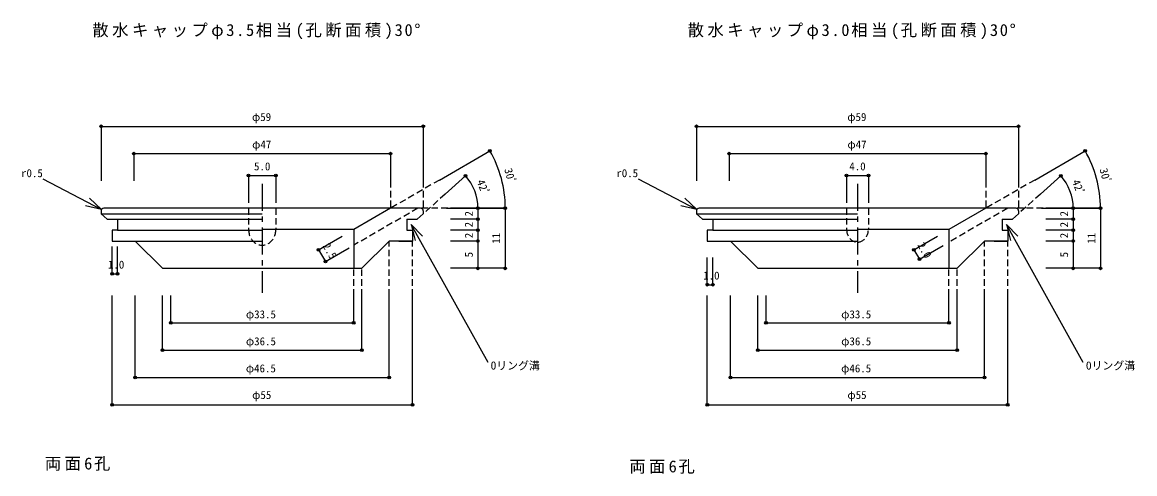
# Model space of a CAD drawing. Units: millimetres on the paper. Extents: x -588 to 140, y -97 to 211.
# Drawn here: x -587.9 to -384.2, y 128.5 to 211.2 of the extents above; entities that cross this region are included whole.
import ezdxf
from ezdxf.enums import TextEntityAlignment as Align

# ---------------------------------------------------------------- set-up
doc = ezdxf.new("R2010")
doc.units = ezdxf.units.MM
doc.header["$PDMODE"] = 32
doc.header["$PDSIZE"] = 0.5
doc.linetypes.add('CHAIN1', pattern=[8, 5, -1, 1, -1])
doc.linetypes.add('DASHED1', pattern=[1.8, 1.2, -0.6])
doc.layers.add('0-1_ノズル', color=4, linetype='Continuous')
doc.styles.add('ＭＳ ゴシック', font='')
doc.styles.get('ＭＳ ゴシック').set_extended_font_data('MS Gothic')

msp = doc.modelspace()

# ---------------------------------------------------------------- linework, layer by layer
at = {"layer": '0-1_ノズル'}
for p, q in [((-573.423, 192.096), (-514.423, 192.096)), ((-573.423, 192.096), (-573.423, 182.096)), ((-514.423, 192.096), (-514.423, 182.096)), ((-464.423, 192.096), (-405.423, 192.096)), ((-464.423, 192.096), (-464.423, 182.096)), ((-405.423, 192.096), (-405.423, 182.096)), ((-511.474, 182.263), (-502.237, 187.596)), ((-402.474, 182.263), (-393.237, 187.596)), ((-567.423, 187.096), (-520.423, 187.096)), ((-567.423, 187.096), (-567.423, 182.096)), ((-520.423, 187.096), (-520.423, 182.096)), ((-458.423, 187.096), (-411.423, 187.096)), ((-458.423, 187.096), (-458.423, 182.096)), ((-411.423, 187.096), (-411.423, 182.096)), ((-546.423, 183.096), (-546.423, 178.096)), ((-510.422, 179.698), (-506.706, 183.044)), ((-436.923, 183.096), (-436.923, 178.096)), ((-401.422, 179.698), (-397.706, 183.044)), ((-573.355, 176.883), (-575.561, 178.917)), ((-464.355, 176.883), (-466.561, 178.917)), ((-510.204, 177.096), (-499.423, 177.096)), ((-510.089, 177.096), (-499.423, 177.096)), ((-509.954, 177.096), (-499.423, 177.096)), ((-509.954, 177.096), (-499.423, 177.096)), ((-509.954, 177.096), (-499.423, 177.096)), ((-504.423, 177.096), (-509.423, 177.096)), ((-509.423, 177.096), (-504.423, 177.096)), ((-504.423, 177.096), (-509.423, 177.096)), ((-499.423, 177.096), (-504.423, 177.096)), ((-504.423, 177.096), (-504.423, 175.096)), ((-499.423, 177.096), (-499.423, 166.096)), ((-401.204, 177.096), (-390.423, 177.096)), ((-401.089, 177.096), (-390.423, 177.096)), ((-400.954, 177.096), (-390.423, 177.096)), ((-400.954, 177.096), (-390.423, 177.096)), ((-400.954, 177.096), (-390.423, 177.096)), ((-395.423, 177.096), (-400.423, 177.096)), ((-400.423, 177.096), (-395.423, 177.096)), ((-395.423, 177.096), (-400.423, 177.096)), ((-390.423, 177.096), (-395.423, 177.096)), ((-395.423, 177.096), (-395.423, 175.096)), ((-390.423, 177.096), (-390.423, 166.096)), ((-516.656, 174.112), (-514.567, 171.959)), ((-516.656, 174.112), (-515.924, 171.203)), ((-502.581, 148.848), (-516.656, 174.112)), ((-504.423, 175.096), (-509.423, 175.096)), ((-504.423, 175.096), (-504.423, 173.096)), ((-407.656, 174.112), (-405.567, 171.959)), ((-395.423, 175.096), (-400.423, 175.096)), ((-395.423, 175.096), (-395.423, 173.096)), ((-533.594, 169.491), (-529.264, 171.991)), ((-504.423, 173.096), (-509.423, 173.096)), ((-504.423, 173.096), (-504.423, 171.096)), ((-424.594, 169.491), (-420.264, 171.991)), ((-395.423, 173.096), (-400.423, 173.096)), ((-395.423, 173.096), (-395.423, 171.096)), ((-571.423, 165.096), (-571.423, 170.096)), ((-570.423, 165.096), (-570.423, 170.096)), ((-533.594, 169.491), (-532.344, 167.326)), ((-532.344, 167.326), (-528.014, 169.826)), ((-504.423, 171.096), (-509.423, 171.096)), ((-504.423, 171.096), (-504.423, 166.096)), ((-424.594, 169.491), (-423.594, 167.759)), ((-423.594, 167.759), (-419.264, 170.259)), ((-395.423, 171.096), (-400.423, 171.096)), ((-395.423, 171.096), (-395.423, 166.096)), ((-462.423, 163.096), (-462.423, 168.096)), ((-571.423, 165.096), (-570.423, 165.096)), ((-504.423, 166.096), (-509.423, 166.096)), ((-499.423, 166.096), (-504.423, 166.096)), ((-395.423, 166.096), (-400.423, 166.096)), ((-390.423, 166.096), (-395.423, 166.096)), ((-571.423, 141.096), (-571.423, 161.096)), ((-567.173, 146.096), (-567.173, 161.096)), ((-562.173, 151.096), (-562.173, 161.096)), ((-560.673, 156.096), (-560.673, 161.096)), ((-527.173, 156.096), (-527.173, 161.096)), ((-525.673, 151.096), (-525.673, 161.096)), ((-520.673, 146.096), (-520.673, 161.096)), ((-462.423, 141.096), (-462.423, 161.096)), ((-458.173, 146.096), (-458.173, 161.096)), ((-453.173, 151.096), (-453.173, 161.096)), ((-451.673, 156.096), (-451.673, 161.096)), ((-418.173, 156.096), (-418.173, 161.096)), ((-416.673, 151.096), (-416.673, 161.096)), ((-411.673, 146.096), (-411.673, 161.096)), ((-560.673, 156.096), (-527.173, 156.096)), ((-451.673, 156.096), (-418.173, 156.096)), ((-562.173, 151.096), (-525.673, 151.096)), ((-453.173, 151.096), (-416.673, 151.096)), ((-567.173, 146.096), (-520.673, 146.096)), ((-458.173, 146.096), (-411.673, 146.096))]:
    msp.add_line(p, q, dxfattribs=at)
at = {"layer": '0-1_ノズル', "linetype": 'CHAIN1'}
for p, q in [((-543.923, 181.596), (-543.923, 161.596)), ((-434.923, 181.596), (-434.923, 161.596))]:
    msp.add_line(p, q, dxfattribs=at)
at = {"layer": '0-1_ノズル', "linetype": 'DASHED1'}
for p, q in [((-511.474, 182.263), (-520.423, 177.096)), ((-520.423, 182.096), (-520.423, 177.096)), ((-514.423, 182.096), (-514.423, 177.096)), ((-402.474, 182.263), (-411.423, 177.096)), ((-411.423, 182.096), (-411.423, 177.096)), ((-405.423, 182.096), (-405.423, 177.096)), ((-510.422, 179.698), (-514.423, 176.096)), ((-401.422, 179.698), (-405.423, 176.096)), ((-509.954, 177.096), (-514.923, 177.096)), ((-400.954, 177.096), (-405.923, 177.096)), ((-520.673, 161.096), (-520.673, 171.096)), ((-516.423, 161.096), (-516.423, 171.096)), ((-411.673, 161.096), (-411.673, 171.096)), ((-407.423, 161.096), (-407.423, 171.096)), ((-527.173, 161.096), (-527.173, 166.096)), ((-525.673, 161.096), (-525.673, 166.096)), ((-418.173, 161.096), (-418.173, 166.096)), ((-416.673, 161.096), (-416.673, 166.096))]:
    msp.add_line(p, q, dxfattribs=at)
at = {"layer": '0-1_ノズル', "color": 3}
for p, q in [((-573.423, 176.596), (-573.423, 176.096)), ((-573.423, 176.096), (-543.923, 176.096)), ((-573.423, 176.096), (-572.313, 175.096)), ((-514.923, 177.096), (-572.923, 177.096)), ((-520.423, 177.096), (-527.173, 173.199)), ((-514.423, 176.096), (-515.534, 175.096)), ((-514.423, 176.596), (-514.423, 176.096)), ((-464.423, 176.596), (-464.423, 176.096)), ((-464.423, 176.096), (-434.923, 176.096)), ((-464.423, 176.096), (-463.313, 175.096)), ((-405.923, 177.096), (-463.923, 177.096)), ((-411.423, 177.096), (-418.173, 173.199)), ((-405.423, 176.096), (-406.534, 175.096)), ((-405.423, 176.596), (-405.423, 176.096)), ((-527.173, 173.199), (-527.173, 166.096)), ((-517.423, 175.096), (-517.423, 173.096)), ((-517.423, 175.096), (-515.534, 175.096)), ((-418.173, 173.199), (-418.173, 166.096)), ((-408.423, 175.096), (-408.423, 173.096)), ((-408.423, 175.096), (-406.534, 175.096)), ((-571.423, 173.096), (-571.423, 171.096)), ((-570.423, 173.096), (-571.423, 173.096)), ((-517.423, 173.096), (-516.423, 173.096)), ((-516.423, 173.096), (-516.423, 171.096)), ((-462.423, 173.096), (-462.423, 171.096)), ((-461.423, 173.096), (-462.423, 173.096)), ((-408.423, 173.096), (-407.423, 173.096)), ((-407.423, 173.096), (-407.423, 171.096)), ((-571.423, 171.096), (-567.173, 171.096)), ((-562.173, 166.096), (-567.173, 171.096)), ((-567.173, 171.096), (-543.923, 171.096)), ((-525.673, 166.096), (-520.673, 171.096)), ((-516.423, 171.096), (-520.673, 171.096)), ((-518.923, 171.096), (-516.423, 171.096)), ((-462.423, 171.096), (-458.173, 171.096)), ((-453.173, 166.096), (-458.173, 171.096)), ((-458.173, 171.096), (-434.923, 171.096)), ((-416.673, 166.096), (-411.673, 171.096)), ((-407.423, 171.096), (-411.673, 171.096)), ((-409.923, 171.096), (-407.423, 171.096)), ((-562.173, 166.096), (-525.673, 166.096)), ((-453.173, 166.096), (-416.673, 166.096))]:
    msp.add_line(p, q, dxfattribs=at)
at = {"layer": '0-1_ノズル', "color": 7, "linetype": 'DASHED1'}
for p, q in [((-546.423, 177.096), (-546.423, 173.199)), ((-541.423, 177.096), (-541.423, 173.199)), ((-515.423, 177.096), (-527.173, 170.312)), ((-436.923, 177.096), (-436.923, 173.199)), ((-432.923, 177.096), (-432.923, 173.201)), ((-407.423, 177.096), (-418.173, 170.889))]:
    msp.add_line(p, q, dxfattribs=at)
at = {"layer": '0-1_ノズル', "color": 7}
for p, q in [((-527.173, 173.199), (-543.923, 173.199)), ((-418.173, 173.199), (-434.923, 173.199))]:
    msp.add_line(p, q, dxfattribs=at)
at = {"layer": '0-1_ノズル'}
for points in [[(-584.076, 182.504), (-573.355, 176.883), (-576.282, 177.541)], [(-546.423, 183.096), (-541.423, 183.096), (-541.423, 178.096)], [(-475.076, 182.504), (-464.355, 176.883), (-467.282, 177.541)], [(-436.923, 183.096), (-432.923, 183.096), (-432.923, 178.096)], [(-393.581, 148.848), (-407.656, 174.112), (-406.924, 171.203)], [(-462.423, 163.096), (-461.423, 163.096), (-461.423, 168.096)], [(-571.423, 141.096), (-516.423, 141.096), (-516.423, 161.096)], [(-462.423, 141.096), (-407.423, 141.096), (-407.423, 161.096)]]:
    msp.add_lwpolyline(points, dxfattribs=at)
at = {"layer": '0-1_ノズル', "color": 3}
for points in [[(-572.313, 175.096), (-570.423, 175.096), (-543.923, 175.096)], [(-570.423, 175.096), (-570.423, 173.096), (-543.923, 173.096)], [(-463.313, 175.096), (-461.423, 175.096), (-434.923, 175.096)], [(-461.423, 175.096), (-461.423, 173.096), (-434.923, 173.096)]]:
    msp.add_lwpolyline(points, dxfattribs=at)
at = {"layer": '0-1_ノズル'}
for centre, radius, end in [((-520.423, 177.096), 21, 30), ((-411.423, 177.096), 21, 30), ((-513.313, 177.096), 8.889, 42), ((-404.313, 177.096), 8.889, 42)]:
    msp.add_arc(centre, radius, 0, end, dxfattribs=at)
at = {"layer": '0-1_ノズル', "color": 3}
for centre, start, end in [((-572.923, 176.596), 90, 180), ((-572.923, 176.596), 90, 180), ((-514.923, 176.596), 0, 90), ((-463.923, 176.596), 90, 180), ((-463.923, 176.596), 90, 180), ((-405.923, 176.596), 0, 90)]:
    msp.add_arc(centre, 0.5, start, end, dxfattribs=at)
at = {"layer": '0-1_ノズル', "color": 7, "linetype": 'DASHED1'}
for centre, major_axis, ratio, end_param in [((-543.923, 173.199), (0, 2.879), 0.868327, 4.712389), ((-434.923, 173.199), (0, 2.309), 0.866026, 4.7133546)]:
    msp.add_ellipse(centre, major_axis=major_axis, ratio=ratio, start_param=1.5707963, end_param=end_param, dxfattribs=at)
at = {"layer": '0-1_ノズル'}
for p in [(-573.423, 192.096), (-514.423, 192.096), (-464.423, 192.096), (-405.423, 192.096), (-502.237, 187.596), (-393.237, 187.596), (-567.423, 187.096), (-520.423, 187.096), (-458.423, 187.096), (-411.423, 187.096), (-546.423, 183.096), (-541.423, 183.096), (-436.923, 183.096), (-432.923, 183.096), (-506.706, 183.044), (-397.706, 183.044), (-504.423, 177.096), (-499.423, 177.096), (-395.423, 177.096), (-390.423, 177.096), (-504.423, 175.096), (-395.423, 175.096), (-504.423, 173.096), (-395.423, 173.096), (-504.423, 171.096), (-395.423, 171.096), (-533.594, 169.491), (-424.594, 169.491), (-532.344, 167.326), (-423.594, 167.759), (-571.423, 165.096), (-570.423, 165.096), (-504.423, 166.096), (-499.423, 166.096), (-395.423, 166.096), (-390.423, 166.096), (-462.423, 163.096), (-461.423, 163.096), (-560.673, 156.096), (-527.173, 156.096), (-451.673, 156.096), (-418.173, 156.096), (-562.173, 151.096), (-525.673, 151.096), (-453.173, 151.096), (-416.673, 151.096), (-567.173, 146.096), (-520.673, 146.096), (-458.173, 146.096), (-411.673, 146.096), (-571.423, 141.096), (-516.423, 141.096), (-462.423, 141.096), (-407.423, 141.096)]:
    msp.add_point(p, dxfattribs=at)

# ---------------------------------------------------------------- texts
at = {"layer": '0-1_ノズル', "style": 'ＭＳ ゴシック'}
for s, p in [('φ59', (-545.799, 192.637)), ('φ59', (-436.799, 192.637)), ('φ47', (-545.77, 187.605)), ('φ47', (-436.77, 187.605)), ('5.0', (-545.423, 183.596)), ('4.0', (-436.423, 183.596)), ('r0.5', (-588.083, 182.352)), ('r0.5', (-479.083, 182.352)), ('1.0', (-572.173, 165.596)), ('1.0', (-463.173, 163.596)), ('φ33.5', (-546.913, 156.494)), ('φ33.5', (-437.913, 156.494)), ('φ36.5', (-546.913, 151.553)), ('φ36.5', (-437.913, 151.553)), ('Oリング溝', (-502.078, 147.1)), ('Oリング溝', (-393.078, 147.1)), ('φ46.5', (-546.923, 146.596)), ('φ46.5', (-437.923, 146.596)), ('φ55', (-545.768, 141.72)), ('φ55', (-436.768, 141.72))]:
    msp.add_text(s, height=1.466, dxfattribs=at).set_placement(p, align=Align.BOTTOM_LEFT)
for s, rotation, p in [('30ﾟ', 285, (-500.044, 184.109)), ('30ﾟ', 285, (-391.044, 184.109)), ('42ﾟ', 291, (-505.084, 181.861)), ('42ﾟ', 291, (-396.084, 181.861)), ('2', 90, (-504.923, 175.596)), ('2', 90, (-395.923, 175.596)), ('2', 90, (-504.923, 173.596)), ('2', 90, (-395.923, 173.596)), ('2', 90, (-504.923, 171.596)), ('11', 90, (-499.923, 170.596)), ('2', 90, (-395.923, 171.596)), ('11', 90, (-390.923, 170.596)), ('2.5', 300, (-533.299, 169.98)), ('2.0', 300, (-424.386, 170.131)), ('5', 90, (-504.923, 168.096)), ('5', 90, (-395.923, 168.096))]:
    msp.add_text(s, height=1.466, rotation=rotation, dxfattribs=at).set_placement(p, align=Align.BOTTOM_LEFT)
at = {"layer": '0-1_ノズル', "color": 7, "char_height": 2.199, "attachment_point": 7, "style": 'ＭＳ ゴシック'}
for s, insert in [('\\T1.21;散水キャップφ3.5相当(孔断面積)30°', (-575.035, 208.049)), ('\\T1.21;散水キャップφ3.0相当(孔断面積)30°', (-466.035, 208.049)), ('\\T1.2;両面6孔', (-583.727, 129.003)), ('\\T1.2;両面6孔', (-476.705, 128.465))]:
    msp.add_mtext(s, dxfattribs=dict(at, insert=insert))

doc.saveas('drawing.dxf')
